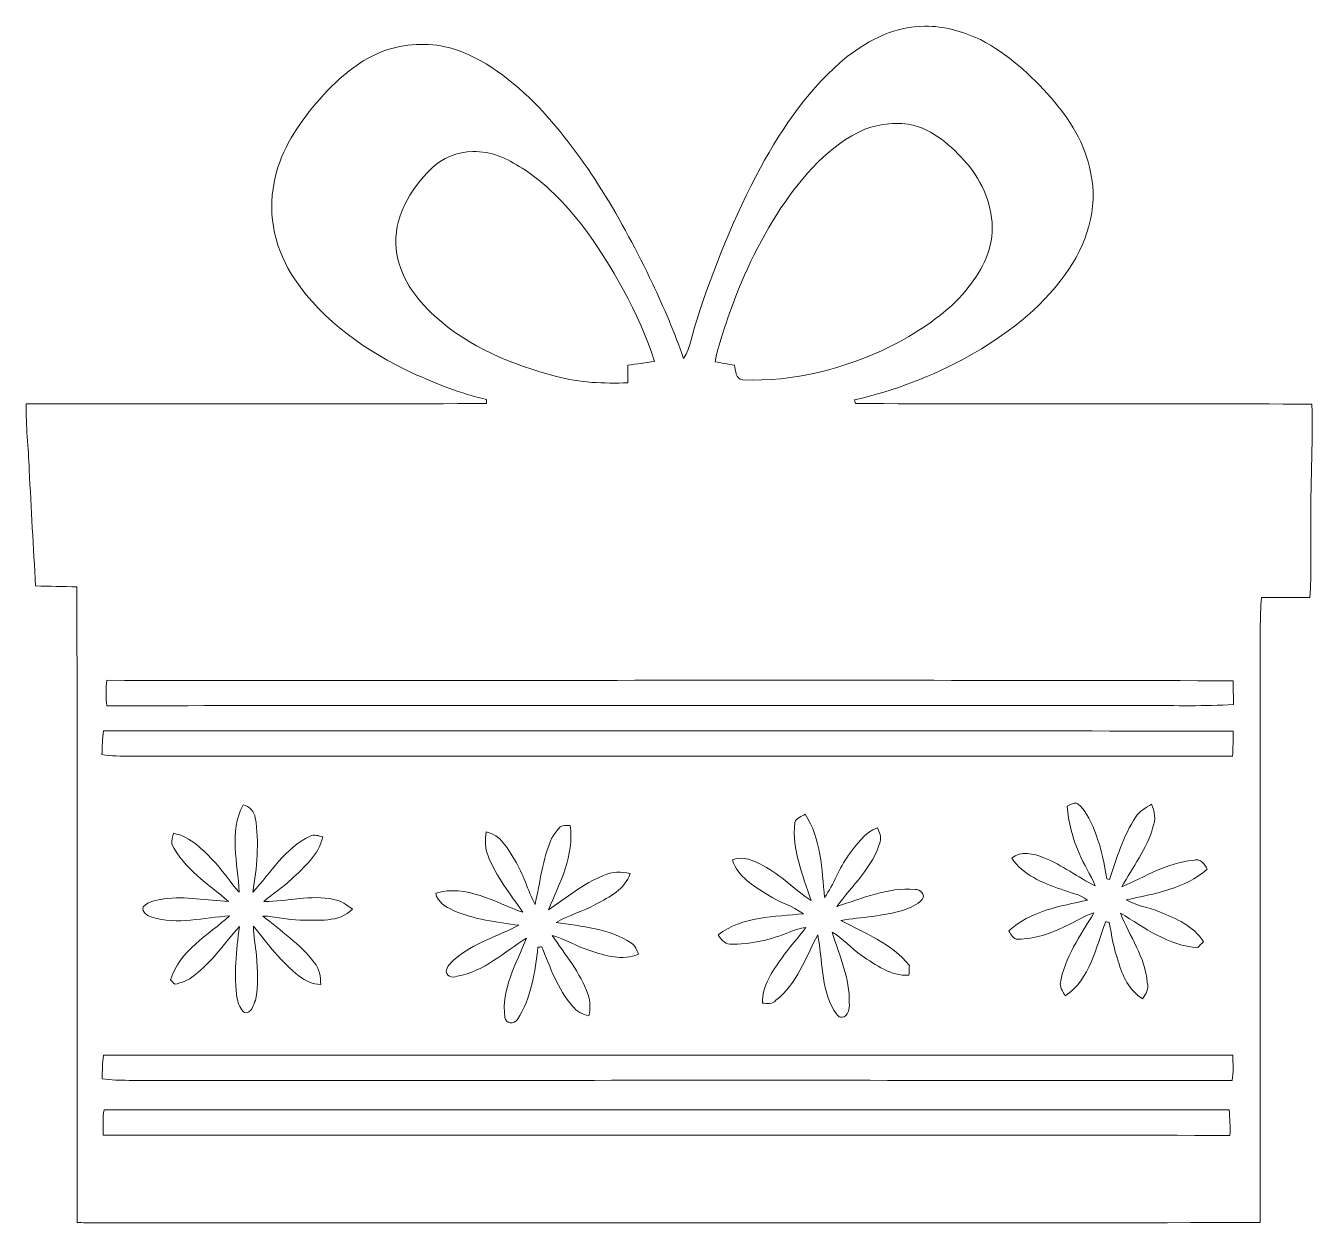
# Model space of a CAD drawing. Header units: centimetres. Extents: x -16.2 to 16.2, y -15 to 15.1.
import ezdxf

# ---------------------------------------------------------------- set-up
doc = ezdxf.new("R2010")
doc.units = ezdxf.units.CM
doc.header["$MEASUREMENT"] = 0
doc.layers.add('Layer 1', color=7, linetype='Continuous')

msp = doc.modelspace()

# ---------------------------------------------------------------- linework, layer by layer
at = {"layer": 'Layer 1', "color": 253, "lineweight": 9}
for points, knots in [([(4.47354, 14.27545), (5.0334, 14.70337), (5.70474, 15.04768), (6.42652, 15.03886), (6.42652, 15.03886), (6.91265, 15.05227), (7.38749, 14.90551), (7.82458, 14.70408), (7.82458, 14.70408), (8.50968, 14.34248), (9.09035, 13.81437), (9.60188, 13.23829), (9.60188, 13.23829), (10.06684, 12.70348), (10.46548, 12.078), (10.59071, 11.36927), (10.59071, 11.36927), (10.80414, 10.46933), (10.48629, 9.52283), (9.94972, 8.79717), (9.94972, 8.79717), (9.32247, 7.91381), (8.43348, 7.25941), (7.50179, 6.72777), (7.50179, 6.72777), (6.61067, 6.24023), (5.65253, 5.8744), (4.66158, 5.64968), (4.66158, 5.64968), (4.66615, 5.62711), (4.67533, 5.58195), (4.67991, 5.55937), (4.67991, 5.55937), (8.50403, 5.52692), (12.3285, 5.56572), (16.15296, 5.54032), (16.15296, 5.54032), (16.1893, 4.50774), (16.11098, 3.47587), (16.12827, 2.44329), (16.12827, 2.44329), (16.12156, 1.85626), (16.14802, 1.26748), (16.10675, 0.68081), (16.10675, 0.68081), (15.69894, 0.67905), (15.29183, 0.6801), (14.88472, 0.67869), (14.88472, 0.67869), (14.86779, 0.42081), (14.85897, 0.16223), (14.85791, -0.09671), (14.85791, -0.09671), (14.85756, -5.07406), (14.86003, -10.0514), (14.85686, -15.02874), (14.85686, -15.02874), (8.64444, -15.04814), (2.43202, -15.02733), (-3.7804, -15.03862), (-3.7804, -15.03862), (-7.34064, -15.02909), (-10.90087, -15.04038), (-14.4611, -15.03967), (-14.4611, -15.03967), (-14.6001, -15.0372), (-14.73945, -15.03579), (-14.87844, -15.02909), (-14.87844, -15.02909), (-14.88973, -9.70285), (-14.86856, -4.37661), (-14.88902, 0.94927), (-14.88902, 0.94927), (-15.23369, 0.9588), (-15.5787, 0.96197), (-15.92372, 0.97009), (-15.92372, 0.97009), (-15.9784, 1.9434), (-16.03943, 2.91636), (-16.08282, 3.89038), (-16.08282, 3.89038), (-16.10575, 4.44213), (-16.17243, 4.99316), (-16.16148, 5.54597), (-16.16148, 5.54597), (-12.30493, 5.55655), (-8.44836, 5.53362), (-4.59179, 5.55761), (-4.59179, 5.55761), (-4.5925, 5.59183), (-4.59285, 5.6264), (-4.5932, 5.66062), (-4.5932, 5.66062), (-5.23879, 5.7975), (-5.84945, 6.05961), (-6.4527, 6.32137), (-6.4527, 6.32137), (-7.60205, 6.86641), (-8.69954, 7.61501), (-9.4139, 8.68745), (-9.4139, 8.68745), (-9.89475, 9.38384), (-10.10253, 10.27778), (-9.92932, 11.11033), (-9.92932, 11.11033), (-9.80514, 11.81941), (-9.40897, 12.44877), (-8.96377, 13.00016), (-8.96377, 13.00016), (-8.47517, 13.58965), (-7.89697, 14.14634), (-7.16989, 14.42221), (-7.16989, 14.42221), (-6.64919, 14.60636), (-6.07064, 14.63493), (-5.53512, 14.50264), (-5.53512, 14.50264), (-4.65318, 14.25288), (-3.91975, 13.65633), (-3.28546, 13.01604), (-3.28546, 13.01604), (-2.07684, 11.71887), (-1.18079, 10.16771), (-0.41914, 8.57633), (-0.41914, 8.57633), (-0.13339, 7.95826), (0.14354, 7.33455), (0.36191, 6.68897), (0.36191, 6.68897), (0.54606, 6.97895), (0.58522, 7.33032), (0.69246, 7.65099), (0.69246, 7.65099), (1.11403, 8.96932), (1.63861, 10.25767), (2.29231, 11.47898), (2.29231, 11.47898), (2.85958, 12.52038), (3.54503, 13.52263), (4.47354, 14.27545), (4.47354, 14.27545), (4.47354, 14.27545), (4.47354, 14.27545), (4.47354, 14.27545)], [0, 0, 0, 0, 0.02702703, 0.02702703, 0.02702703, 0.02702703, 0.05405405, 0.05405405, 0.05405405, 0.05405405, 0.08108108, 0.08108108, 0.08108108, 0.08108108, 0.10810811, 0.10810811, 0.10810811, 0.10810811, 0.13513514, 0.13513514, 0.13513514, 0.13513514, 0.16216216, 0.16216216, 0.16216216, 0.16216216, 0.18918919, 0.18918919, 0.18918919, 0.18918919, 0.21621622, 0.21621622, 0.21621622, 0.21621622, 0.24324324, 0.24324324, 0.24324324, 0.24324324, 0.27027027, 0.27027027, 0.27027027, 0.27027027, 0.2972973, 0.2972973, 0.2972973, 0.2972973, 0.32432432, 0.32432432, 0.32432432, 0.32432432, 0.35135135, 0.35135135, 0.35135135, 0.35135135, 0.37837838, 0.37837838, 0.37837838, 0.37837838, 0.40540541, 0.40540541, 0.40540541, 0.40540541, 0.43243243, 0.43243243, 0.43243243, 0.43243243, 0.45945946, 0.45945946, 0.45945946, 0.45945946, 0.48648649, 0.48648649, 0.48648649, 0.48648649, 0.51351351, 0.51351351, 0.51351351, 0.51351351, 0.54054054, 0.54054054, 0.54054054, 0.54054054, 0.56756757, 0.56756757, 0.56756757, 0.56756757, 0.59459459, 0.59459459, 0.59459459, 0.59459459, 0.62162162, 0.62162162, 0.62162162, 0.62162162, 0.64864865, 0.64864865, 0.64864865, 0.64864865, 0.67567568, 0.67567568, 0.67567568, 0.67567568, 0.7027027, 0.7027027, 0.7027027, 0.7027027, 0.72972973, 0.72972973, 0.72972973, 0.72972973, 0.75675676, 0.75675676, 0.75675676, 0.75675676, 0.78378378, 0.78378378, 0.78378378, 0.78378378, 0.81081081, 0.81081081, 0.81081081, 0.81081081, 0.83783784, 0.83783784, 0.83783784, 0.83783784, 0.86486486, 0.86486486, 0.86486486, 0.86486486, 0.89189189, 0.89189189, 0.89189189, 0.89189189, 0.91891892, 0.91891892, 0.91891892, 0.91891892, 0.94594595, 0.94594595, 0.94594595, 0.94594595, 1, 1, 1, 1]), ([(4.91768, 12.44912), (4.00928, 12.05895), (3.35664, 11.26732), (2.80843, 10.47251), (2.80843, 10.47251), (2.24751, 9.6142), (1.80442, 8.6804), (1.47634, 7.7092), (1.47634, 7.7092), (1.35957, 7.34513), (1.21846, 6.98565), (1.15319, 6.60712), (1.15319, 6.60712), (1.31547, 6.57608), (1.4781, 6.5475), (1.64144, 6.52175), (1.64144, 6.52175), (1.6746, 6.38417), (1.66225, 6.17462), (1.84393, 6.1538), (1.84393, 6.1538), (3.12734, 6.09383), (4.40369, 6.43144), (5.55481, 6.98601), (5.55481, 6.98601), (6.18487, 7.31197), (6.79412, 7.69897), (7.2933, 8.20838), (7.2933, 8.20838), (7.68559, 8.64406), (8.03801, 9.16053), (8.11069, 9.75637), (8.11069, 9.75637), (8.17277, 10.38643), (7.94065, 11.01649), (7.55365, 11.50756), (7.55365, 11.50756), (7.17829, 11.95241), (6.73027, 12.38104), (6.15806, 12.54825), (6.15806, 12.54825), (5.74954, 12.64491), (5.30928, 12.59447), (4.91768, 12.44912), (4.91768, 12.44912), (4.91768, 12.44912), (4.91768, 12.44912), (4.91768, 12.44912)], [0, 0, 0, 0, 0.07692308, 0.07692308, 0.07692308, 0.07692308, 0.15384615, 0.15384615, 0.15384615, 0.15384615, 0.23076923, 0.23076923, 0.23076923, 0.23076923, 0.30769231, 0.30769231, 0.30769231, 0.30769231, 0.38461538, 0.38461538, 0.38461538, 0.38461538, 0.46153846, 0.46153846, 0.46153846, 0.46153846, 0.53846154, 0.53846154, 0.53846154, 0.53846154, 0.61538462, 0.61538462, 0.61538462, 0.61538462, 0.69230769, 0.69230769, 0.69230769, 0.69230769, 0.76923077, 0.76923077, 0.76923077, 0.76923077, 0.84615385, 0.84615385, 0.84615385, 0.84615385, 1, 1, 1, 1]), ([(-5.97786, 11.46099), (-6.5162, 10.94135), (-6.94588, 10.20616), (-6.86157, 9.43287), (-6.86157, 9.43287), (-6.78784, 8.76965), (-6.38214, 8.19427), (-5.89707, 7.75788), (-5.89707, 7.75788), (-5.04229, 6.97542), (-3.94092, 6.53163), (-2.83531, 6.23706), (-2.83531, 6.23706), (-2.25182, 6.07196), (-1.64292, 6.06102), (-1.04109, 6.07619), (-1.04109, 6.07619), (-1.03438, 6.22436), (-1.03826, 6.37323), (-1.0372, 6.52104), (-1.0372, 6.52104), (-0.81425, 6.5528), (-0.59024, 6.58066), (-0.36693, 6.61206), (-0.36693, 6.61206), (-0.77439, 7.85066), (-1.42244, 9.00354), (-2.19608, 10.04918), (-2.19608, 10.04918), (-2.62329, 10.59351), (-3.11189, 11.1001), (-3.69891, 11.47299), (-3.69891, 11.47299), (-4.0658, 11.71041), (-4.48173, 11.91008), (-4.93081, 11.8875), (-4.93081, 11.8875), (-5.31781, 11.88574), (-5.70093, 11.73298), (-5.97786, 11.46099), (-5.97786, 11.46099), (-5.97786, 11.46099), (-5.97786, 11.46099), (-5.97786, 11.46099)], [0, 0, 0, 0, 0.08333333, 0.08333333, 0.08333333, 0.08333333, 0.16666667, 0.16666667, 0.16666667, 0.16666667, 0.25, 0.25, 0.25, 0.25, 0.33333333, 0.33333333, 0.33333333, 0.33333333, 0.41666667, 0.41666667, 0.41666667, 0.41666667, 0.5, 0.5, 0.5, 0.5, 0.58333333, 0.58333333, 0.58333333, 0.58333333, 0.66666667, 0.66666667, 0.66666667, 0.66666667, 0.75, 0.75, 0.75, 0.75, 0.83333333, 0.83333333, 0.83333333, 0.83333333, 1, 1, 1, 1]), ([(-14.13408, -1.40129), (-14.15313, -1.6126), (-14.16936, -1.82779), (-14.13584, -2.03911), (-14.13584, -2.03911), (-5.42364, -2.03452), (3.28856, -2.03805), (12.00077, -2.03699), (12.00077, -2.03699), (12.72961, -2.03205), (13.45986, -2.05675), (14.18799, -2.01018), (14.18799, -2.01018), (14.1827, -1.81051), (14.17776, -1.61154), (14.17458, -1.41222), (14.17458, -1.41222), (4.73847, -1.38788), (-4.69798, -1.41011), (-14.13408, -1.40129), (-14.13408, -1.40129), (-14.13408, -1.40129), (-14.13408, -1.40129), (-14.13408, -1.40129)], [0, 0, 0, 0, 0.14285714, 0.14285714, 0.14285714, 0.14285714, 0.28571429, 0.28571429, 0.28571429, 0.28571429, 0.42857143, 0.42857143, 0.42857143, 0.42857143, 0.57142857, 0.57142857, 0.57142857, 0.57142857, 0.71428571, 0.71428571, 0.71428571, 0.71428571, 1, 1, 1, 1]), ([(-14.22157, -2.6734), (-14.24626, -2.8699), (-14.24662, -3.06746), (-14.25649, -3.26572), (-14.25649, -3.26572), (-14.02084, -3.31122), (-13.77919, -3.30205), (-13.54035, -3.30911), (-13.54035, -3.30911), (-4.30604, -3.30346), (4.92827, -3.31017), (14.16259, -3.30558), (14.16259, -3.30558), (14.17141, -3.09709), (14.17635, -2.88789), (14.18023, -2.67975), (14.18023, -2.67975), (4.71307, -2.66247), (-4.75407, -2.67552), (-14.22157, -2.6734), (-14.22157, -2.6734), (-14.22157, -2.6734), (-14.22157, -2.6734), (-14.22157, -2.6734)], [0, 0, 0, 0, 0.14285714, 0.14285714, 0.14285714, 0.14285714, 0.28571429, 0.28571429, 0.28571429, 0.28571429, 0.42857143, 0.42857143, 0.42857143, 0.42857143, 0.57142857, 0.57142857, 0.57142857, 0.57142857, 0.71428571, 0.71428571, 0.71428571, 0.71428571, 1, 1, 1, 1]), ([(10.00087, -4.56076), (10.03403, -4.96857), (10.1381, -5.36898), (10.30426, -5.74292), (10.30426, -5.74292), (10.42032, -6.02761), (10.59283, -6.28444), (10.70995, -6.56877), (10.70995, -6.56877), (10.26827, -6.3504), (9.87457, -6.04102), (9.41385, -5.85934), (9.41385, -5.85934), (9.16267, -5.75809), (8.83811, -5.67801), (8.61057, -5.86992), (8.61057, -5.86992), (8.89525, -6.29396), (9.38668, -6.49328), (9.85023, -6.65415), (9.85023, -6.65415), (10.07213, -6.74481), (10.32472, -6.77197), (10.51698, -6.92579), (10.51698, -6.92579), (9.82977, -7.07995), (9.0713, -7.19707), (8.54002, -7.7019), (8.54002, -7.7019), (8.59434, -7.78903), (8.64691, -7.91039), (8.7679, -7.91039), (8.7679, -7.91039), (9.1856, -7.90369), (9.59058, -7.76293), (9.96453, -7.58477), (9.96453, -7.58477), (10.2023, -7.47435), (10.42314, -7.32548), (10.67432, -7.24399), (10.67432, -7.24399), (10.34589, -7.81443), (9.9303, -8.36371), (9.83118, -9.03293), (9.83118, -9.03293), (9.83082, -9.14405), (9.90491, -9.23719), (9.95465, -9.33173), (9.95465, -9.33173), (10.58331, -8.91228), (10.72018, -8.121), (10.97383, -7.46377), (10.97383, -7.46377), (10.99606, -7.47012), (11.04015, -7.48247), (11.06202, -7.48847), (11.06202, -7.48847), (11.11812, -7.8169), (11.17985, -8.14675), (11.28674, -8.46354), (11.28674, -8.46354), (11.39752, -8.82479), (11.55944, -9.20402), (11.90128, -9.40405), (11.90128, -9.40405), (11.98136, -9.28693), (12.06427, -9.15287), (12.01735, -9.00188), (12.01735, -9.00188), (11.97007, -8.35947), (11.56685, -7.83525), (11.34672, -7.25211), (11.34672, -7.25211), (11.94997, -7.61899), (12.55463, -8.0829), (13.28982, -8.11641), (13.28982, -8.11641), (13.33568, -8.06737), (13.38224, -8.01904), (13.42987, -7.97142), (13.42987, -7.97142), (13.1861, -7.5756), (12.73842, -7.38651), (12.32567, -7.22035), (12.32567, -7.22035), (12.05051, -7.10711), (11.74853, -7.06584), (11.48677, -6.9212), (11.48677, -6.9212), (12.19479, -6.76633), (12.95891, -6.64392), (13.52336, -6.14826), (13.52336, -6.14826), (13.45386, -6.01915), (13.34802, -5.85475), (13.16599, -5.92707), (13.16599, -5.92707), (12.52111, -5.98105), (11.96055, -6.33876), (11.38199, -6.59488), (11.38199, -6.59488), (11.64093, -6.09358), (12.01382, -5.64626), (12.16057, -5.09134), (12.16057, -5.09134), (12.24242, -4.90119), (12.19762, -4.69376), (12.12247, -4.51102), (12.12247, -4.51102), (11.98419, -4.60874), (11.82085, -4.68565), (11.73019, -4.83487), (11.73019, -4.83487), (11.41198, -5.31394), (11.24406, -5.86922), (11.06873, -6.41108), (11.06873, -6.41108), (11.05144, -6.4065), (11.01722, -6.39803), (10.99994, -6.39344), (10.99994, -6.39344), (10.9315, -6.01879), (10.87082, -5.63885), (10.72936, -5.2836), (10.72936, -5.2836), (10.63022, -4.9975), (10.5064, -4.70787), (10.27216, -4.50502), (10.27216, -4.50502), (10.18537, -4.44752), (10.08624, -4.53713), (10.00087, -4.56076), (10.00087, -4.56076), (10.00087, -4.56076), (10.00087, -4.56076), (10.00087, -4.56076)], [0, 0, 0, 0, 0.02857143, 0.02857143, 0.02857143, 0.02857143, 0.05714286, 0.05714286, 0.05714286, 0.05714286, 0.08571429, 0.08571429, 0.08571429, 0.08571429, 0.11428571, 0.11428571, 0.11428571, 0.11428571, 0.14285714, 0.14285714, 0.14285714, 0.14285714, 0.17142857, 0.17142857, 0.17142857, 0.17142857, 0.2, 0.2, 0.2, 0.2, 0.22857143, 0.22857143, 0.22857143, 0.22857143, 0.25714286, 0.25714286, 0.25714286, 0.25714286, 0.28571429, 0.28571429, 0.28571429, 0.28571429, 0.31428571, 0.31428571, 0.31428571, 0.31428571, 0.34285714, 0.34285714, 0.34285714, 0.34285714, 0.37142857, 0.37142857, 0.37142857, 0.37142857, 0.4, 0.4, 0.4, 0.4, 0.42857143, 0.42857143, 0.42857143, 0.42857143, 0.45714286, 0.45714286, 0.45714286, 0.45714286, 0.48571429, 0.48571429, 0.48571429, 0.48571429, 0.51428571, 0.51428571, 0.51428571, 0.51428571, 0.54285714, 0.54285714, 0.54285714, 0.54285714, 0.57142857, 0.57142857, 0.57142857, 0.57142857, 0.6, 0.6, 0.6, 0.6, 0.62857143, 0.62857143, 0.62857143, 0.62857143, 0.65714286, 0.65714286, 0.65714286, 0.65714286, 0.68571429, 0.68571429, 0.68571429, 0.68571429, 0.71428571, 0.71428571, 0.71428571, 0.71428571, 0.74285714, 0.74285714, 0.74285714, 0.74285714, 0.77142857, 0.77142857, 0.77142857, 0.77142857, 0.8, 0.8, 0.8, 0.8, 0.82857143, 0.82857143, 0.82857143, 0.82857143, 0.85714286, 0.85714286, 0.85714286, 0.85714286, 0.88571429, 0.88571429, 0.88571429, 0.88571429, 0.91428571, 0.91428571, 0.91428571, 0.91428571, 0.94285714, 0.94285714, 0.94285714, 0.94285714, 1, 1, 1, 1]), ([(-10.71108, -4.53395), (-11.06774, -5.20846), (-10.83914, -6.00186), (-10.80809, -6.72505), (-10.80809, -6.72505), (-11.02858, -6.49187), (-11.19156, -6.21035), (-11.41487, -5.97928), (-11.41487, -5.97928), (-11.70803, -5.66884), (-12.02376, -5.33088), (-12.46191, -5.24515), (-12.46191, -5.24515), (-12.4792, -5.33441), (-12.51342, -5.42507), (-12.49966, -5.51714), (-12.49966, -5.51714), (-12.19169, -6.14227), (-11.58914, -6.5208), (-11.07761, -6.95859), (-11.07761, -6.95859), (-11.61842, -6.93672), (-12.15711, -6.81889), (-12.69933, -6.89545), (-12.69933, -6.89545), (-12.87854, -6.92579), (-13.08633, -6.95083), (-13.21721, -7.0923), (-13.21721, -7.0923), (-13.26237, -7.23305), (-13.11349, -7.31984), (-13.00096, -7.35547), (-13.00096, -7.35547), (-12.36278, -7.55408), (-11.69533, -7.36076), (-11.04833, -7.32407), (-11.04833, -7.32407), (-11.58632, -7.80385), (-12.3014, -8.20108), (-12.53564, -8.92709), (-12.53564, -8.92709), (-12.50001, -8.96414), (-12.46438, -9.00153), (-12.4291, -9.03963), (-12.4291, -9.03963), (-12.25095, -9.00823), (-12.08197, -8.93697), (-11.94121, -8.82302), (-11.94121, -8.82302), (-11.49142, -8.48224), (-11.17145, -8.00917), (-10.8028, -7.58936), (-10.8028, -7.58936), (-10.873, -8.19332), (-10.9552, -8.80433), (-10.85854, -9.4104), (-10.85854, -9.4104), (-10.82432, -9.53599), (-10.78128, -9.67392), (-10.67157, -9.75436), (-10.67157, -9.75436), (-10.504, -9.78999), (-10.45143, -9.55927), (-10.39887, -9.44603), (-10.39887, -9.44603), (-10.31844, -9.07597), (-10.34172, -8.69179), (-10.37559, -8.31785), (-10.37559, -8.31785), (-10.38864, -8.07196), (-10.46202, -7.83137), (-10.44544, -7.58442), (-10.44544, -7.58442), (-10.08841, -8.02292), (-9.75258, -8.49106), (-9.29749, -8.83608), (-9.29749, -8.83608), (-9.14157, -8.95743), (-8.95848, -9.0421), (-8.75704, -9.0481), (-8.75704, -9.0481), (-8.76127, -8.85301), (-8.7895, -8.64946), (-8.92038, -8.496), (-8.92038, -8.496), (-9.27421, -8.02822), (-9.76422, -7.69696), (-10.21049, -7.32654), (-10.21049, -7.32654), (-9.89475, -7.33536), (-9.58747, -7.42638), (-9.27069, -7.42885), (-9.27069, -7.42885), (-8.83254, -7.42426), (-8.29878, -7.50364), (-7.96188, -7.14945), (-7.96188, -7.14945), (-8.10475, -7.05032), (-8.24904, -6.93813), (-8.42472, -6.9085), (-8.42472, -6.9085), (-9.00857, -6.78467), (-9.59806, -6.95895), (-10.18403, -6.96389), (-10.18403, -6.96389), (-9.97024, -6.75645), (-9.70813, -6.60723), (-9.49258, -6.40226), (-9.49258, -6.40226), (-9.17402, -6.09535), (-8.80431, -5.78843), (-8.70695, -5.33335), (-8.70695, -5.33335), (-8.8103, -5.31324), (-8.92285, -5.2642), (-9.02408, -5.32065), (-9.02408, -5.32065), (-9.65627, -5.60816), (-10.00623, -6.23787), (-10.46237, -6.72576), (-10.46237, -6.72576), (-10.36677, -6.11016), (-10.29585, -5.48116), (-10.4024, -4.86168), (-10.4024, -4.86168), (-10.42815, -4.69976), (-10.54421, -4.56676), (-10.71108, -4.53395), (-10.71108, -4.53395), (-10.71108, -4.53395), (-10.71108, -4.53395), (-10.71108, -4.53395)], [0, 0, 0, 0, 0.02941176, 0.02941176, 0.02941176, 0.02941176, 0.05882353, 0.05882353, 0.05882353, 0.05882353, 0.08823529, 0.08823529, 0.08823529, 0.08823529, 0.11764706, 0.11764706, 0.11764706, 0.11764706, 0.14705882, 0.14705882, 0.14705882, 0.14705882, 0.17647059, 0.17647059, 0.17647059, 0.17647059, 0.20588235, 0.20588235, 0.20588235, 0.20588235, 0.23529412, 0.23529412, 0.23529412, 0.23529412, 0.26470588, 0.26470588, 0.26470588, 0.26470588, 0.29411765, 0.29411765, 0.29411765, 0.29411765, 0.32352941, 0.32352941, 0.32352941, 0.32352941, 0.35294118, 0.35294118, 0.35294118, 0.35294118, 0.38235294, 0.38235294, 0.38235294, 0.38235294, 0.41176471, 0.41176471, 0.41176471, 0.41176471, 0.44117647, 0.44117647, 0.44117647, 0.44117647, 0.47058824, 0.47058824, 0.47058824, 0.47058824, 0.5, 0.5, 0.5, 0.5, 0.52941176, 0.52941176, 0.52941176, 0.52941176, 0.55882353, 0.55882353, 0.55882353, 0.55882353, 0.58823529, 0.58823529, 0.58823529, 0.58823529, 0.61764706, 0.61764706, 0.61764706, 0.61764706, 0.64705882, 0.64705882, 0.64705882, 0.64705882, 0.67647059, 0.67647059, 0.67647059, 0.67647059, 0.70588235, 0.70588235, 0.70588235, 0.70588235, 0.73529412, 0.73529412, 0.73529412, 0.73529412, 0.76470588, 0.76470588, 0.76470588, 0.76470588, 0.79411765, 0.79411765, 0.79411765, 0.79411765, 0.82352941, 0.82352941, 0.82352941, 0.82352941, 0.85294118, 0.85294118, 0.85294118, 0.85294118, 0.88235294, 0.88235294, 0.88235294, 0.88235294, 0.91176471, 0.91176471, 0.91176471, 0.91176471, 0.94117647, 0.94117647, 0.94117647, 0.94117647, 1, 1, 1, 1]), ([(3.15838, -4.97704), (3.0843, -5.66002), (3.35876, -6.30066), (3.56937, -6.9339), (3.56937, -6.9339), (3.1485, -6.67355), (2.81019, -6.29079), (2.36745, -6.06219), (2.36745, -6.06219), (2.13003, -5.94118), (1.85769, -5.7969), (1.5924, -5.91614), (1.5924, -5.91614), (1.71658, -6.33947), (2.13427, -6.5723), (2.47893, -6.79596), (2.47893, -6.79596), (2.76574, -6.97729), (3.0977, -7.07395), (3.3771, -7.26833), (3.3771, -7.26833), (2.65391, -7.35124), (1.83582, -7.32407), (1.23292, -7.79997), (1.23292, -7.79997), (1.30242, -7.90333), (1.38603, -8.02328), (1.5229, -8.03386), (1.5229, -8.03386), (2.03832, -8.04233), (2.55055, -7.92379), (3.02644, -7.72977), (3.02644, -7.72977), (3.15626, -7.67544), (3.29173, -7.6324), (3.43178, -7.61406), (3.43178, -7.61406), (3.2434, -7.88146), (3.01268, -8.11641), (2.82995, -8.3884), (2.82995, -8.3884), (2.58688, -8.7186), (2.33817, -9.08373), (2.34346, -9.51235), (2.34346, -9.51235), (2.46129, -9.5314), (2.59641, -9.55327), (2.68495, -9.44391), (2.68495, -9.44391), (3.21341, -9.03257), (3.42614, -8.36829), (3.73623, -7.80138), (3.73623, -7.80138), (3.85759, -8.42968), (3.81032, -9.11724), (4.1384, -9.6898), (4.1384, -9.6898), (4.19625, -9.75189), (4.23788, -9.89124), (4.34514, -9.86972), (4.34514, -9.86972), (4.5067, -9.86231), (4.54374, -9.63794), (4.52575, -9.51659), (4.52575, -9.51659), (4.54587, -8.89005), (4.27563, -8.31432), (4.09395, -7.72977), (4.09395, -7.72977), (4.3677, -7.89099), (4.5762, -8.13864), (4.83831, -8.31679), (4.83831, -8.31679), (5.19073, -8.55703), (5.57492, -8.83996), (6.02542, -8.8142), (6.02542, -8.8142), (6.02894, -8.75212), (6.03529, -8.62829), (6.03882, -8.56656), (6.03882, -8.56656), (5.59397, -8.02045), (4.92263, -7.75658), (4.31621, -7.43802), (4.31621, -7.43802), (4.84148, -7.353), (5.37983, -7.33289), (5.89207, -7.17837), (5.89207, -7.17837), (6.06105, -7.11911), (6.23955, -7.04573), (6.35985, -6.90815), (6.35985, -6.90815), (6.45616, -6.79067), (6.30517, -6.64709), (6.18205, -6.65591), (6.18205, -6.65591), (5.49061, -6.59982), (4.8549, -6.8831), (4.21319, -7.08489), (4.21319, -7.08489), (4.59383, -6.5589), (5.11877, -6.10381), (5.30152, -5.45823), (5.30152, -5.45823), (5.34279, -5.33687), (5.28106, -5.21834), (5.23342, -5.10933), (5.23342, -5.10933), (4.90781, -5.22892), (4.70496, -5.53125), (4.5074, -5.7976), (4.5074, -5.7976), (4.26681, -6.1278), (4.14298, -6.52397), (3.90839, -6.8577), (3.90839, -6.8577), (3.83607, -6.14756), (3.82302, -5.38485), (3.41767, -4.76749), (3.41767, -4.76749), (3.33054, -4.82358), (3.18907, -4.85957), (3.15838, -4.97704), (3.15838, -4.97704), (3.15838, -4.97704), (3.15838, -4.97704), (3.15838, -4.97704)], [0, 0, 0, 0, 0.03030303, 0.03030303, 0.03030303, 0.03030303, 0.06060606, 0.06060606, 0.06060606, 0.06060606, 0.09090909, 0.09090909, 0.09090909, 0.09090909, 0.12121212, 0.12121212, 0.12121212, 0.12121212, 0.15151515, 0.15151515, 0.15151515, 0.15151515, 0.18181818, 0.18181818, 0.18181818, 0.18181818, 0.21212121, 0.21212121, 0.21212121, 0.21212121, 0.24242424, 0.24242424, 0.24242424, 0.24242424, 0.27272727, 0.27272727, 0.27272727, 0.27272727, 0.3030303, 0.3030303, 0.3030303, 0.3030303, 0.33333333, 0.33333333, 0.33333333, 0.33333333, 0.36363636, 0.36363636, 0.36363636, 0.36363636, 0.39393939, 0.39393939, 0.39393939, 0.39393939, 0.42424242, 0.42424242, 0.42424242, 0.42424242, 0.45454545, 0.45454545, 0.45454545, 0.45454545, 0.48484848, 0.48484848, 0.48484848, 0.48484848, 0.51515152, 0.51515152, 0.51515152, 0.51515152, 0.54545455, 0.54545455, 0.54545455, 0.54545455, 0.57575758, 0.57575758, 0.57575758, 0.57575758, 0.60606061, 0.60606061, 0.60606061, 0.60606061, 0.63636364, 0.63636364, 0.63636364, 0.63636364, 0.66666667, 0.66666667, 0.66666667, 0.66666667, 0.6969697, 0.6969697, 0.6969697, 0.6969697, 0.72727273, 0.72727273, 0.72727273, 0.72727273, 0.75757576, 0.75757576, 0.75757576, 0.75757576, 0.78787879, 0.78787879, 0.78787879, 0.78787879, 0.81818182, 0.81818182, 0.81818182, 0.81818182, 0.84848485, 0.84848485, 0.84848485, 0.84848485, 0.87878788, 0.87878788, 0.87878788, 0.87878788, 0.90909091, 0.90909091, 0.90909091, 0.90909091, 0.93939394, 0.93939394, 0.93939394, 0.93939394, 1, 1, 1, 1]), ([(-2.7383, -5.08146), (-2.81485, -5.1686), (-2.89317, -5.25856), (-2.94609, -5.36333), (-2.94609, -5.36333), (-3.18774, -5.8925), (-3.23995, -6.4774), (-3.37189, -7.03726), (-3.37189, -7.03726), (-3.5571, -6.67284), (-3.66469, -6.27174), (-3.87954, -5.92107), (-3.87954, -5.92107), (-4.0598, -5.64026), (-4.2302, -5.27232), (-4.60097, -5.21129), (-4.60097, -5.21129), (-4.63342, -5.41413), (-4.62742, -5.62227), (-4.55193, -5.8163), (-4.55193, -5.8163), (-4.34908, -6.3377), (-3.98607, -6.76986), (-3.68163, -7.2327), (-3.68163, -7.2327), (-4.38119, -6.98011), (-5.09874, -6.5275), (-5.86779, -6.7494), (-5.86779, -6.7494), (-5.82581, -6.98258), (-5.61414, -7.09018), (-5.4247, -7.18543), (-5.4247, -7.18543), (-4.90541, -7.41438), (-4.33532, -7.48176), (-3.77864, -7.55902), (-3.77864, -7.55902), (-4.31204, -7.83701), (-4.91176, -8.00176), (-5.37919, -8.39757), (-5.37919, -8.39757), (-5.46386, -8.47836), (-5.55946, -8.5602), (-5.59792, -8.6745), (-5.59792, -8.6745), (-5.63425, -8.81597), (-5.44799, -8.91651), (-5.32663, -8.83325), (-5.32663, -8.83325), (-4.65353, -8.72248), (-4.14341, -8.23318), (-3.58814, -7.88005), (-3.58814, -7.88005), (-3.83297, -8.51822), (-4.23231, -9.16592), (-4.12754, -9.8743), (-4.12754, -9.8743), (-4.10849, -10.03976), (-3.9007, -10.04575), (-3.81568, -9.92792), (-3.81568, -9.92792), (-3.46326, -9.38994), (-3.37224, -8.73271), (-3.29957, -8.10759), (-3.29957, -8.10759), (-3.27487, -8.10618), (-3.22584, -8.10301), (-3.20114, -8.10159), (-3.20114, -8.10159), (-2.98454, -8.61489), (-2.80956, -9.16592), (-2.42891, -9.58785), (-2.42891, -9.58785), (-2.33437, -9.7286), (-2.17315, -9.79422), (-2.01581, -9.83514), (-2.01581, -9.83514), (-1.98441, -9.65981), (-1.97595, -9.47355), (-2.03768, -9.30421), (-2.03768, -9.30421), (-2.23171, -8.74824), (-2.61659, -8.29174), (-2.94326, -7.81126), (-2.94326, -7.81126), (-2.612, -7.90051), (-2.32132, -8.0956), (-1.99288, -8.19473), (-1.99288, -8.19473), (-1.60235, -8.31785), (-1.17267, -8.4639), (-0.77121, -8.28539), (-0.77121, -8.28539), (-0.8139, -8.18344), (-0.85164, -8.06773), (-0.94936, -8.00458), (-0.94936, -8.00458), (-1.50816, -7.63945), (-2.19925, -7.58654), (-2.84096, -7.48635), (-2.84096, -7.48635), (-2.52169, -7.30608), (-2.16539, -7.20413), (-1.84189, -7.03091), (-1.84189, -7.03091), (-1.50146, -6.84888), (-1.10459, -6.65132), (-0.98076, -6.25621), (-0.98076, -6.25621), (-1.20195, -6.20083), (-1.43831, -6.21635), (-1.64927, -6.30419), (-1.64927, -6.30419), (-2.15586, -6.51515), (-2.58731, -6.86299), (-3.03534, -7.17202), (-3.03534, -7.17202), (-2.75276, -6.49575), (-2.37741, -5.80713), (-2.491, -5.04654), (-2.491, -5.04654), (-2.57285, -5.05324), (-2.66669, -5.03172), (-2.7383, -5.08146), (-2.7383, -5.08146), (-2.7383, -5.08146), (-2.7383, -5.08146), (-2.7383, -5.08146)], [0, 0, 0, 0, 0.03030303, 0.03030303, 0.03030303, 0.03030303, 0.06060606, 0.06060606, 0.06060606, 0.06060606, 0.09090909, 0.09090909, 0.09090909, 0.09090909, 0.12121212, 0.12121212, 0.12121212, 0.12121212, 0.15151515, 0.15151515, 0.15151515, 0.15151515, 0.18181818, 0.18181818, 0.18181818, 0.18181818, 0.21212121, 0.21212121, 0.21212121, 0.21212121, 0.24242424, 0.24242424, 0.24242424, 0.24242424, 0.27272727, 0.27272727, 0.27272727, 0.27272727, 0.3030303, 0.3030303, 0.3030303, 0.3030303, 0.33333333, 0.33333333, 0.33333333, 0.33333333, 0.36363636, 0.36363636, 0.36363636, 0.36363636, 0.39393939, 0.39393939, 0.39393939, 0.39393939, 0.42424242, 0.42424242, 0.42424242, 0.42424242, 0.45454545, 0.45454545, 0.45454545, 0.45454545, 0.48484848, 0.48484848, 0.48484848, 0.48484848, 0.51515152, 0.51515152, 0.51515152, 0.51515152, 0.54545455, 0.54545455, 0.54545455, 0.54545455, 0.57575758, 0.57575758, 0.57575758, 0.57575758, 0.60606061, 0.60606061, 0.60606061, 0.60606061, 0.63636364, 0.63636364, 0.63636364, 0.63636364, 0.66666667, 0.66666667, 0.66666667, 0.66666667, 0.6969697, 0.6969697, 0.6969697, 0.6969697, 0.72727273, 0.72727273, 0.72727273, 0.72727273, 0.75757576, 0.75757576, 0.75757576, 0.75757576, 0.78787879, 0.78787879, 0.78787879, 0.78787879, 0.81818182, 0.81818182, 0.81818182, 0.81818182, 0.84848485, 0.84848485, 0.84848485, 0.84848485, 0.87878788, 0.87878788, 0.87878788, 0.87878788, 0.90909091, 0.90909091, 0.90909091, 0.90909091, 0.93939394, 0.93939394, 0.93939394, 0.93939394, 1, 1, 1, 1]), ([(-14.22157, -10.82257), (-14.24626, -11.01942), (-14.24662, -11.21662), (-14.25579, -11.41559), (-14.25579, -11.41559), (-14.03107, -11.45051), (-13.80282, -11.45192), (-13.57599, -11.45722), (-13.57599, -11.45722), (-4.33391, -11.45722), (4.90816, -11.45192), (14.15024, -11.46004), (14.15024, -11.46004), (14.18764, -11.24908), (14.17247, -11.03353), (14.16576, -10.82151), (14.16576, -10.82151), (4.7032, -10.82151), (-4.75901, -10.81975), (-14.22157, -10.82257), (-14.22157, -10.82257), (-14.22157, -10.82257), (-14.22157, -10.82257), (-14.22157, -10.82257)], [0, 0, 0, 0, 0.14285714, 0.14285714, 0.14285714, 0.14285714, 0.28571429, 0.28571429, 0.28571429, 0.28571429, 0.42857143, 0.42857143, 0.42857143, 0.42857143, 0.57142857, 0.57142857, 0.57142857, 0.57142857, 0.71428571, 0.71428571, 0.71428571, 0.71428571, 1, 1, 1, 1]), ([(-14.20322, -12.19382), (-14.24309, -12.40407), (-14.22792, -12.61821), (-14.22439, -12.83129), (-14.22439, -12.83129), (-4.78512, -12.83834), (4.65452, -12.82035), (14.0938, -12.84046), (14.0938, -12.84046), (14.10509, -12.62526), (14.09203, -12.40936), (14.07334, -12.19558), (14.07334, -12.19558), (4.64781, -12.19699), (-4.77771, -12.20017), (-14.20322, -12.19382)], [0, 0, 0, 0, 0.2, 0.2, 0.2, 0.2, 0.4, 0.4, 0.4, 0.4, 0.6, 0.6, 0.6, 0.6, 1, 1, 1, 1])]:
    msp.add_open_spline(points, degree=3, knots=knots, dxfattribs=at)

doc.saveas('drawing.dxf')
